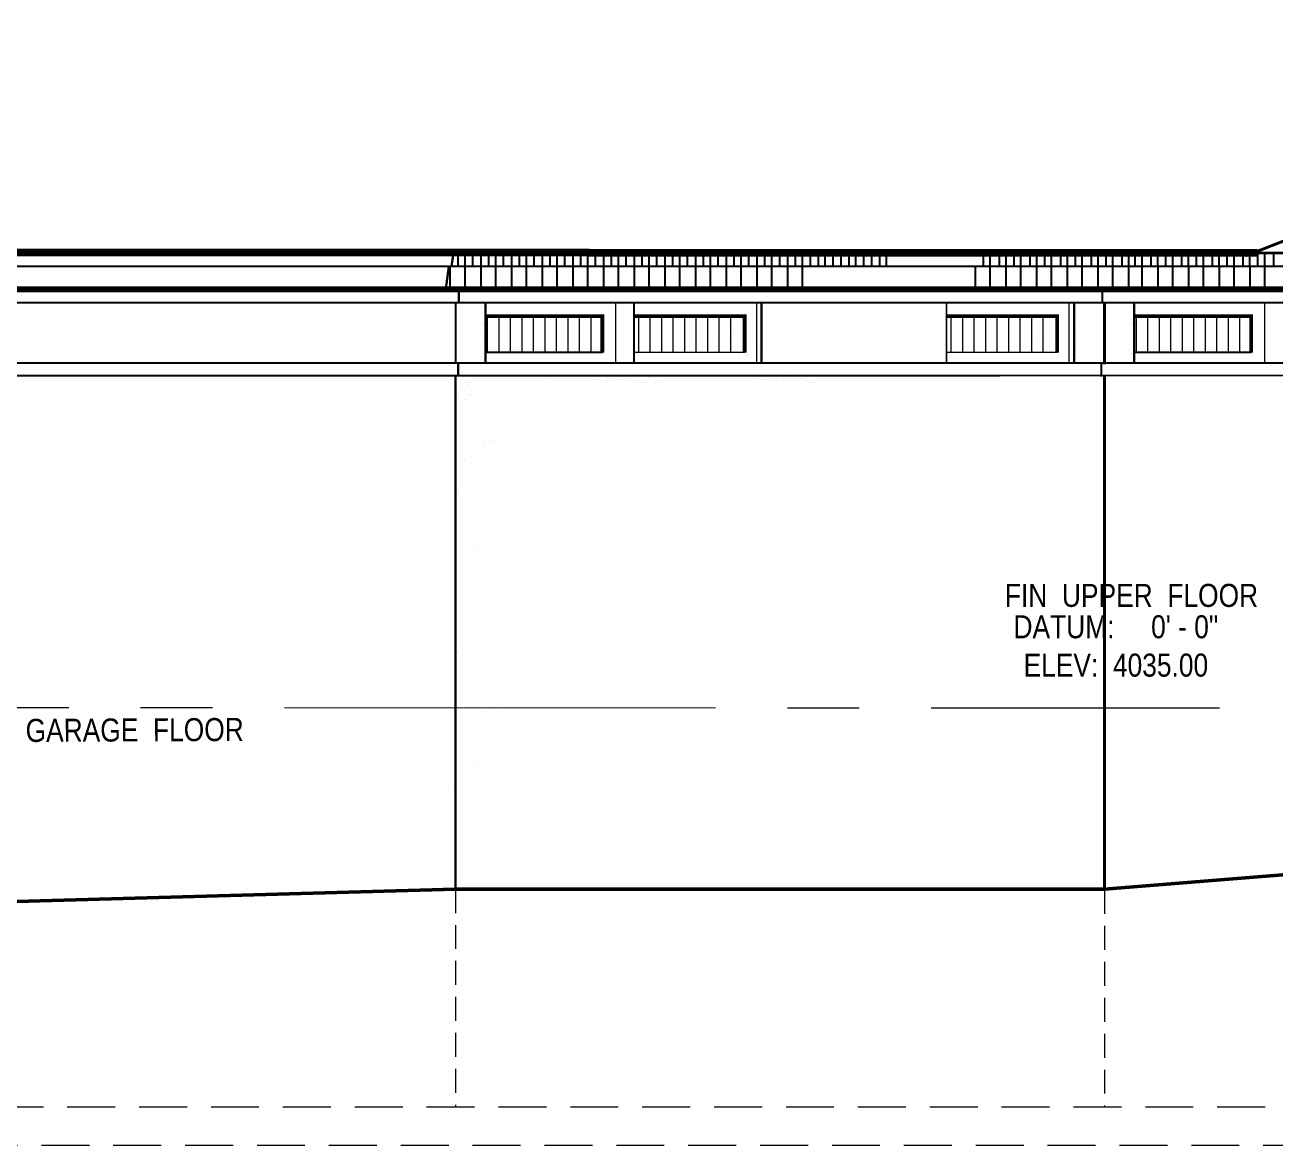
# Model space of a CAD drawing. Header units: inches. Extents: x 913 to 4010, y 85 to 6286.
# Drawn here: x 1792.2 to 2118.3, y 276.5 to 568.6 of the extents above; entities that cross this region are included whole.
import ezdxf

# ---------------------------------------------------------------- set-up
doc = ezdxf.new("R2010")
doc.units = ezdxf.units.IN
doc.header["$MEASUREMENT"] = 0
doc.linetypes.add('CENTER2', pattern=[1.125, 0.75, -0.125, 0.125, -0.125])
doc.linetypes.add('HIDDEN', pattern=[0.375, 0.25, -0.125])
doc.layers.add('FINISHED GRADE', color=3, linetype='Continuous', lineweight=50)
doc.layers.add('FOUNDATION', color=7, linetype='HIDDEN', lineweight=20)
for name, color, linetype in [('NORTH_ELEVATION', 7, 'Continuous'), ('SOUTH_ELEVATION', 7, 'Continuous'), ('SOUTH_ELEVATION_TEXT', 7, 'Continuous')]:
    doc.layers.add(name, color=color, linetype=linetype)
doc.styles.add('ARCHENT', font='technical.ttf', dxfattribs={"height": 6})

msp = doc.modelspace()

# ---------------------------------------------------------------- linework, layer by layer
at = {"layer": 'FINISHED GRADE', "color": 3}
for p, q in [((2162.24, 350.23), (2073.85, 343.23)), ((1904.57, 343.23), (1692.03, 337.23)), ((2073.85, 343.23), (1904.47, 343.23))]:
    msp.add_line(p, q, dxfattribs=at)
at = {"layer": 'FOUNDATION', "color": 7, "ltscale": 25}
for p, q in [((1904.57, 343.23), (1904.57, 286.47)), ((2073.85, 342.99), (2073.85, 286.23))]:
    msp.add_line(p, q, dxfattribs=at)
at = {"layer": 'NORTH_ELEVATION', "color": 93, "linetype": 'Continuous', "lineweight": 30, "ltscale": 0.5}
msp.add_line((1372.12, 509.16), (3589.58, 509.16), dxfattribs=at)
at = {"layer": 'NORTH_ELEVATION', "color": 93, "linetype": 'Continuous', "ltscale": 0.5}
for p, q in [((1905.17, 509.16), (1905.17, 505.65)), ((1906.96, 509.16), (1906.96, 505.65)), ((1908.99, 509.16), (1908.99, 505.65)), ((1911.11, 509.16), (1911.11, 505.65)), ((1913.17, 509.16), (1913.17, 505.65)), ((1914.96, 509.16), (1914.96, 505.65)), ((1916.99, 509.16), (1916.99, 505.65)), ((1919.11, 509.16), (1919.11, 505.65)), ((1921.17, 509.16), (1921.17, 505.65)), ((1922.96, 509.16), (1922.96, 505.65)), ((1924.99, 509.16), (1924.99, 505.65)), ((1927.11, 509.16), (1927.11, 505.65)), ((1929.17, 509.16), (1929.17, 505.65)), ((1930.96, 509.16), (1930.96, 505.65)), ((1932.99, 509.16), (1932.99, 505.65)), ((1935.11, 509.16), (1935.11, 505.65)), ((1937.17, 509.16), (1937.17, 505.65)), ((1938.96, 509.16), (1938.96, 505.65)), ((1940.99, 509.16), (1940.99, 505.65)), ((1943.11, 509.16), (1943.11, 505.65)), ((1945.17, 509.16), (1945.17, 505.65)), ((1946.96, 509.16), (1946.96, 505.65)), ((1948.99, 509.16), (1948.99, 505.65)), ((1951.11, 509.16), (1951.11, 505.65)), ((1953.17, 509.16), (1953.17, 505.65)), ((1954.96, 509.16), (1954.96, 505.65)), ((1956.99, 509.16), (1956.99, 505.65)), ((1959.11, 509.16), (1959.11, 505.65)), ((1961.17, 509.16), (1961.17, 505.65)), ((1962.96, 509.16), (1962.96, 505.65)), ((1964.99, 509.16), (1964.99, 505.65)), ((1967.11, 509.16), (1967.11, 505.65)), ((1969.17, 509.16), (1969.17, 505.65)), ((1970.96, 509.16), (1970.96, 505.65)), ((1972.99, 509.16), (1972.99, 505.65)), ((1975.11, 509.16), (1975.11, 505.65)), ((1977.17, 509.16), (1977.17, 505.65)), ((1978.96, 509.16), (1978.96, 505.65)), ((1980.99, 509.16), (1980.99, 505.65)), ((1983.11, 509.16), (1983.11, 505.65)), ((1985.17, 509.16), (1985.17, 505.65)), ((1986.96, 509.16), (1986.96, 505.65)), ((1989.09, 509.16), (1989.09, 505.65)), ((1991.11, 509.16), (1991.11, 505.65)), ((1993.16, 509.16), (1993.16, 505.65)), ((1994.96, 509.16), (1994.96, 505.65)), ((1997.08, 509.16), (1997.08, 505.65)), ((1999.14, 509.16), (1999.14, 505.65)), ((2000.92, 509.16), (2000.92, 505.65)), ((2002.96, 509.16), (2002.96, 505.65)), ((2005.08, 509.16), (2005.08, 505.65)), ((2007.14, 509.16), (2007.14, 505.65)), ((2008.92, 509.16), (2008.92, 505.65)), ((2010.96, 509.16), (2010.96, 505.65)), ((2013.08, 509.16), (2013.08, 505.65)), ((2015.14, 509.16), (2015.14, 505.65)), ((2016.92, 509.16), (2016.92, 505.65)), ((2042.16, 509.16), (2042.16, 505.65)), ((2043.96, 509.16), (2043.96, 505.65)), ((2046.34, 509.16), (2046.34, 505.65)), ((2048.11, 509.16), (2048.11, 505.65)), ((2050.16, 509.16), (2050.16, 505.65)), ((2051.96, 509.16), (2051.96, 505.65)), ((2054.34, 509.16), (2054.34, 505.65)), ((2056.11, 509.16), (2056.11, 505.65)), ((2056.11, 509.16), (2056.11, 505.65)), ((2058.16, 509.16), (2058.16, 505.65)), ((2058.16, 509.16), (2058.16, 505.65)), ((2059.96, 509.16), (2059.96, 505.65)), ((2062.34, 509.16), (2062.34, 505.65)), ((2062.34, 509.16), (2062.34, 505.65)), ((2064.11, 509.16), (2064.11, 505.65)), ((2066.16, 509.16), (2066.16, 505.65)), ((2067.96, 509.16), (2067.96, 505.65)), ((2070.34, 509.16), (2070.34, 505.65)), ((2072.11, 509.16), (2072.11, 505.65)), ((2074.16, 509.16), (2074.16, 505.65)), ((2075.96, 509.16), (2075.96, 505.65)), ((2078.34, 509.16), (2078.34, 505.65)), ((2080.11, 509.16), (2080.11, 505.65)), ((2081.74, 509.16), (2081.74, 505.65)), ((2083.54, 509.16), (2083.54, 505.65)), ((2085.92, 509.16), (2085.92, 505.65)), ((2087.7, 509.16), (2087.7, 505.65)), ((2089.74, 509.16), (2089.74, 505.65)), ((2091.54, 509.16), (2091.54, 505.65)), ((2093.92, 509.16), (2093.92, 505.65)), ((2095.7, 509.16), (2095.7, 505.65)), ((2097.74, 509.16), (2097.74, 505.65)), ((2099.54, 509.16), (2099.54, 505.65)), ((2101.92, 509.16), (2101.92, 505.65)), ((2103.7, 509.16), (2103.7, 505.65)), ((2105.74, 509.16), (2105.74, 505.65)), ((2107.54, 509.16), (2107.54, 505.65)), ((2109.92, 509.16), (2109.92, 505.65)), ((2111.7, 509.16), (2111.7, 505.65)), ((2113.74, 509.16), (2113.74, 505.65)), ((2115.54, 509.16), (2115.54, 505.65)), ((2117.92, 509.16), (2117.92, 505.65))]:
    msp.add_line(p, q, dxfattribs=at)
at = {"layer": 'NORTH_ELEVATION', "color": 49, "linetype": 'Continuous', "ltscale": 0.5}
for p, q in [((1903.07, 505.65), (1903.07, 499.65)), ((1906.96, 505.65), (1906.96, 499.65)), ((1911.14, 505.65), (1911.14, 499.65)), ((1914.96, 505.65), (1914.96, 499.65)), ((1919.14, 505.65), (1919.14, 499.65)), ((1922.96, 505.65), (1922.96, 499.65)), ((1927.14, 505.65), (1927.14, 499.65)), ((1930.96, 505.65), (1930.96, 499.65)), ((1935.14, 505.65), (1935.14, 499.65)), ((1938.96, 505.65), (1938.96, 499.65)), ((1943.14, 505.65), (1943.14, 499.65)), ((1946.96, 505.65), (1946.96, 499.65)), ((1951.14, 505.65), (1951.14, 499.65)), ((1954.96, 505.65), (1954.96, 499.65)), ((1959.14, 505.65), (1959.14, 499.65)), ((1962.96, 505.65), (1962.96, 499.65)), ((1967.14, 505.65), (1967.14, 499.65)), ((1970.96, 505.65), (1970.96, 499.65)), ((1975.14, 505.65), (1975.14, 499.65)), ((1978.96, 505.65), (1978.96, 499.65)), ((1983.14, 505.65), (1983.14, 499.65)), ((1986.96, 505.65), (1986.96, 499.65)), ((1991.14, 505.65), (1991.14, 499.65)), ((1994.96, 505.65), (1994.96, 499.65)), ((2040.14, 505.65), (2040.14, 499.65)), ((2043.96, 505.65), (2043.96, 499.65)), ((2048.14, 505.65), (2048.14, 499.65)), ((2051.96, 505.65), (2051.96, 499.65)), ((2056.14, 505.65), (2056.14, 499.65)), ((2059.96, 505.65), (2059.96, 499.65)), ((2059.96, 505.65), (2059.96, 499.65)), ((2064.14, 505.65), (2064.14, 499.65)), ((2064.14, 505.65), (2064.14, 499.65)), ((2067.96, 505.65), (2067.96, 499.65)), ((2072.14, 505.65), (2072.14, 499.65)), ((2075.96, 505.65), (2075.96, 499.65)), ((2080.14, 505.65), (2080.14, 499.65)), ((2083.54, 505.65), (2083.54, 499.65)), ((2087.72, 505.65), (2087.72, 499.65)), ((2091.54, 505.65), (2091.54, 499.65)), ((2095.72, 505.65), (2095.72, 499.65)), ((2099.54, 505.65), (2099.54, 499.65)), ((2103.72, 505.65), (2103.72, 499.65)), ((2107.54, 505.65), (2107.54, 499.65)), ((2111.72, 505.65), (2111.72, 499.65)), ((2115.54, 505.65), (2115.54, 499.65)), ((1883.9, 480.38), (1795.73, 480.38)), ((2189.24, 480.38), (1883.9, 480.38)), ((2072.97, 480.22, 1), (2072.97, 476.96, 1))]:
    msp.add_line(p, q, dxfattribs=at)
at = {"layer": 'NORTH_ELEVATION', "color": 7, "linetype": 'Continuous', "ltscale": 0.5}
for p, q in [((1904.57, 496.16), (1904.57, 480.38)), ((1942.85, 483.16, 44.94), (1912.36, 483.16, 44.94)), ((2112.11, 483.16, 44.94), (2081.62, 483.16, 44.94)), ((2206.19, 480.38), (1424.61, 480.38))]:
    msp.add_line(p, q, dxfattribs=at)
at = {"layer": 'NORTH_ELEVATION', "color": 47, "linetype": 'Continuous', "ltscale": 0.5}
for p, q in [((1972.54, 492.67, 44.21), (1980.12, 492.67, 44.45)), ((2054.07, 492.67, 44.21), (2061.65, 492.67, 44.45))]:
    msp.add_line(p, q, dxfattribs=at)
at = {"layer": 'NORTH_ELEVATION', "color": 37, "linetype": 'Continuous', "lineweight": 20, "ltscale": 0.5}
for p, q in [((1798.12, 489.6), (1798.12, 489.6)), ((1825.2, 465.43), (1825.2, 465.43)), ((1853.14, 463.47), (1853.14, 463.47)), ((1799.89, 454.56), (1799.89, 454.56)), ((1811.69, 447.73), (1811.69, 447.73)), ((1861.74, 449.43), (1861.74, 449.43)), ((1850.13, 436.41), (1850.13, 436.41)), ((1825.68, 433.19), (1825.68, 433.19)), ((1829.57, 422.28), (1829.57, 422.28)), ((1819.57, 390.61), (1819.57, 390.61)), ((1828.81, 372.46), (1828.81, 372.46)), ((1866.78, 372.87), (1866.78, 372.87)), ((1908.38, 359.01), (1908.38, 359.01)), ((1808.25, 358.33), (1808.25, 358.33)), ((1850.13, 343.43), (1850.13, 343.43)), ((1876.51, 340.9), (1876.51, 340.9)), ((1809.11, 326.25), (1809.11, 326.25))]:
    msp.add_line(p, q, dxfattribs=at)
at = {"layer": 'NORTH_ELEVATION', "color": 7, "linetype": 'Continuous', "lineweight": 20, "ltscale": 0.5}
for p, q in [((1979.96, 483.16), (1951.1, 483.16)), ((2061.49, 483.16), (2032.62, 483.16)), ((1994.5, 437.56), (1994.5, 437.56)), ((1907.18, 435.95), (1907.18, 435.95)), ((1910.62, 433.93), (1910.62, 433.93)), ((2015.69, 433.88), (2015.69, 433.88)), ((1906.69, 430.63), (1906.69, 430.63)), ((1909.56, 432.95), (1909.56, 432.95)), ((1910.66, 431.94), (1910.66, 431.94)), ((1946.03, 432.62), (1946.03, 432.62)), ((2002.09, 432.72), (2002.09, 432.72)), ((1904.77, 428.38), (1904.77, 428.38)), ((1910.97, 426.51), (1910.97, 426.51)), ((1917.17, 424.62), (1917.17, 424.62)), ((1989.2, 424), (1989.2, 424)), ((1904.33, 423.16), (1904.33, 423.16)), ((1907.64, 421.15), (1907.64, 421.15)), ((1920.41, 421.28), (1920.41, 421.28)), ((1967.53, 421.88), (1967.53, 421.88)), ((2013.57, 421.66), (2013.57, 421.66)), ((1904.56, 420.07), (1904.56, 420.07)), ((2002.53, 418.08), (2002.53, 418.08)), ((2011.9, 419.31), (2011.9, 419.31)), ((1917.3, 415.11), (1917.3, 415.11)), ((1973.36, 415.21), (1973.36, 415.21)), ((1978.08, 414.86), (1978.08, 414.86)), ((1954.08, 411.7), (1954.08, 411.7)), ((1963.45, 412.93), (1963.45, 412.93)), ((1919.28, 406.56), (1919.28, 406.56)), ((1919.69, 398.96), (1919.69, 398.96)), ((1913.17, 397.01), (1913.17, 397.01)), ((1975.33, 396.5), (1975.33, 396.5)), ((1911.41, 389.45), (1911.41, 389.45)), ((1915.5, 391.18), (1915.5, 391.18)), ((1988.5, 388.06), (1988.5, 388.06)), ((1996.36, 389.21), (1996.36, 389.21)), ((2002.41, 387.81), (2002.41, 387.81)), ((2013.95, 387.84), (2013.95, 387.84)), ((1914.33, 384.62), (1914.33, 384.62)), ((1904.23, 379.52), (1904.23, 379.52)), ((1916.21, 376.34), (1916.21, 376.34)), ((1904.64, 371.91), (1904.64, 371.91)), ((1915.28, 362.96), (1915.28, 362.96)), ((1912.38, 359.81), (1912.38, 359.81)), ((1905.75, 346.17), (1905.75, 346.17)), ((1917.18, 346.7), (1917.18, 346.7)), ((1917.63, 347.18), (1917.63, 347.18))]:
    msp.add_line(p, q, dxfattribs=at)
at = {"layer": 'NORTH_ELEVATION', "color": 49, "linetype": 'Continuous', "lineweight": 30, "ltscale": 0.5}
msp.add_line((1905.23, 480.38), (1905.23, 477.14), dxfattribs=at)
at = {"layer": 'NORTH_ELEVATION', "color": 7, "linetype": 'Continuous', "lineweight": 30, "ltscale": 0.5}
msp.add_line((1904.57, 477.2), (1904.57, 343.23), dxfattribs=at)
at = {"layer": 'NORTH_ELEVATION', "color": 37, "linetype": 'Continuous', "ltscale": 0.5}
for p, q in [((1829.85, 446.53), (1829.85, 446.53)), ((1829.94, 445.66), (1829.94, 445.66)), ((1869.33, 444.59), (1869.33, 444.59)), ((1926.59, 387.76), (1926.59, 387.76))]:
    msp.add_line(p, q, dxfattribs=at)
at = {"layer": 'NORTH_ELEVATION', "color": 1, "linetype": 'CENTER2', "lineweight": 5, "ltscale": 150}
msp.add_line((1691.13, 390.64), (2103.84, 390.46), dxfattribs=at)
at = {"layer": 'NORTH_ELEVATION', "linetype": 'HIDDEN', "lineweight": 5, "ltscale": 50}
for p, q in [((1672.01, 286.47), (2158.99, 286.47)), ((1684.01, 276.47), (2170.99, 276.47))]:
    msp.add_line(p, q, dxfattribs=at)
at = {"layer": 'NORTH_ELEVATION', "color": 93, "linetype": 'Continuous', "ltscale": 0.5}
for points, const_width in [([(2263.87, 568.23), (2110.67, 508.4)], 0.75), ([(1408.4, 509.04), (3589.53, 509.04)], 0.5), ([(1407.04, 505.66), (3588.17, 505.67)], 0.5)]:
    msp.add_lwpolyline(points, dxfattribs=dict(at, const_width=const_width))
at = {"layer": 'NORTH_ELEVATION', "color": 93, "linetype": 'Continuous', "ltscale": 0.5, "const_width": 2, "elevation": -19.31}
msp.add_lwpolyline([(1372.01, 509.44), (2113.74, 509.16)], dxfattribs=at)
at = {"layer": 'NORTH_ELEVATION', "color": 7, "linetype": 'Continuous', "ltscale": 0.5, "const_width": 0.5}
for points in [[(2074.26, 499.63), (2073.27, 499.63), (2073.27, 495.92)], [(1836.73, 496.16), (1424.57, 496.16)], [(2450.96, 496.16), (1426.21, 496.16)]]:
    msp.add_lwpolyline(points, dxfattribs=at)
at = {"layer": 'NORTH_ELEVATION', "color": 37, "linetype": 'Continuous', "ltscale": 0.5, "const_width": 0.5}
for points in [[(1951.1, 496.16), (1951.1, 480.38)], [(2032.62, 496.16), (2032.62, 480.38)]]:
    msp.add_lwpolyline(points, dxfattribs=at)
at = {"layer": 'NORTH_ELEVATION', "color": 7, "linetype": 'Continuous', "ltscale": 0.5}
for points, const_width, elevation in [([(1912.36, 492.67), (1942.85, 492.67), (1942.85, 483.16)], 1, 89.89), ([(1951.1, 492.67), (1979.96, 492.67), (1979.96, 483.16)], 1, 45), ([(2032.62, 492.67), (2061.49, 492.67), (2061.49, 483.16)], 1, 45), ([(2081.62, 492.67), (2112.11, 492.67), (2112.11, 483.16)], 1, 89.89), ([(1424.21, 477.13), (1836.73, 477.13)], 0.5, 0.03), ([(1795.73, 477.13), (1883.9, 477.13)], 0.5, 0.03), ([(1883.9, 477.13), (2206.19, 477.22)], 0.5, 0.03)]:
    msp.add_lwpolyline(points, dxfattribs=dict(at, const_width=const_width, elevation=elevation))
at = {"layer": 'SOUTH_ELEVATION', "color": 93, "linetype": 'Continuous', "lineweight": 30, "ltscale": 50}
msp.add_line((1903.53, 505.66), (1904.01, 509.16), dxfattribs=at)
at = {"layer": 'SOUTH_ELEVATION', "color": 7, "linetype": 'Continuous', "lineweight": 30, "ltscale": 50}
for p, q in [((1901.99, 499.77), (1902.79, 505.66)), ((1905.37, 499.52), (1905.37, 496.48)), ((1912.36, 496.16), (1912.36, 480.38)), ((1912.36, 496.16), (1912.36, 480.38)), ((1984.36, 496.16), (1984.36, 480.37)), ((2065.89, 496.16), (2065.89, 480.37)), ((2081.62, 496.16), (2081.62, 480.38)), ((2081.62, 496.16), (2081.62, 480.38))]:
    msp.add_line(p, q, dxfattribs=at)
at = {"layer": 'SOUTH_ELEVATION', "color": 7, "linetype": 'Continuous', "lineweight": 20, "ltscale": 50}
for p, q in [((1946.3, 496.16), (1946.3, 480.38)), ((1983.05, 496.16), (1983.05, 480.38)), ((1984.36, 496.16), (1984.36, 480.38)), ((2064.57, 496.16), (2064.57, 480.38)), ((2065.89, 496.16), (2065.89, 480.38)), ((2115.56, 496.16), (2115.56, 480.38))]:
    msp.add_line(p, q, dxfattribs=at)
at = {"layer": 'SOUTH_ELEVATION', "color": 37, "linetype": 'Continuous', "lineweight": 20, "ltscale": 0.5}
for p, q in [((1911.43, 493.79, -0.57), (1911.43, 493.79, -0.57)), ((2080.69, 493.79, -0.57), (2080.69, 493.79, -0.57)), ((1911.27, 490.67, -0.57), (1911.27, 490.67, -0.57)), ((2080.53, 490.67, -0.57), (2080.53, 490.67, -0.57)), ((1916.09, 383.21), (1916.09, 383.21))]:
    msp.add_line(p, q, dxfattribs=at)
at = {"layer": 'SOUTH_ELEVATION', "color": 37, "linetype": 'Continuous', "lineweight": 20, "ltscale": 0.75}
for p, q in [((1911.93, 495.23), (1911.93, 495.23)), ((1912.07, 494.5, -1.7), (1912.07, 494.5, -1.7)), ((2081.19, 495.23), (2081.19, 495.23)), ((2081.33, 494.5, -1.7), (2081.33, 494.5, -1.7)), ((1912.24, 486.27), (1912.24, 486.27)), ((2081.51, 486.27), (2081.51, 486.27)), ((1911.59, 482.91, -1.7), (1911.59, 482.91, -1.7)), ((2080.85, 482.91, -1.7), (2080.85, 482.91, -1.7)), ((1912.36, 480.64), (1912.36, 480.64)), ((2081.62, 480.64), (2081.62, 480.64))]:
    msp.add_line(p, q, dxfattribs=at)
at = {"layer": 'SOUTH_ELEVATION', "color": 5, "linetype": 'Continuous', "lineweight": 9, "ltscale": 0.5}
for p, q in [((1912.82, 492.67, 90.32), (1912.82, 483.16, 90.38)), ((1915.82, 492.67, 90.32), (1915.82, 483.16, 90.38)), ((1918.82, 492.67, 90.32), (1918.82, 483.16, 90.38)), ((1921.82, 492.67, 90.32), (1921.82, 483.16, 90.38)), ((1924.82, 492.67, 90.32), (1924.82, 483.16, 90.38)), ((1927.82, 492.67, 90.32), (1927.82, 483.16, 90.38)), ((1930.82, 492.67, 90.32), (1930.82, 483.16, 90.38)), ((1933.82, 492.67, 90.32), (1933.82, 483.16, 90.38)), ((1936.82, 492.67, 90.32), (1936.82, 483.16, 90.38)), ((1939.82, 492.67, 90.32), (1939.82, 483.16, 90.38)), ((1952.24, 492.67, 90.32), (1952.24, 483.16, 90.38)), ((1955.24, 492.67, 90.32), (1955.24, 483.16, 90.38)), ((1958.24, 492.67, 90.32), (1958.24, 483.16, 90.38)), ((1961.24, 492.67, 90.32), (1961.24, 483.16, 90.38)), ((1964.24, 492.67, 90.32), (1964.24, 483.16, 90.38)), ((1967.24, 492.67, 90.32), (1967.24, 483.16, 90.38)), ((1970.24, 492.67, 90.32), (1970.24, 483.16, 90.38)), ((1973.24, 492.67, 90.32), (1973.24, 483.16, 90.38)), ((1976.24, 492.67, 90.32), (1976.24, 483.16, 90.38)), ((2033.77, 492.67, 90.32), (2033.77, 483.16, 90.38)), ((2036.77, 492.67, 90.32), (2036.77, 483.16, 90.38)), ((2039.77, 492.67, 90.32), (2039.77, 483.16, 90.38)), ((2042.77, 492.67, 90.32), (2042.77, 483.16, 90.38)), ((2045.77, 492.67, 90.32), (2045.77, 483.16, 90.38)), ((2048.77, 492.67, 90.32), (2048.77, 483.16, 90.38)), ((2051.77, 492.67, 90.32), (2051.77, 483.16, 90.38)), ((2054.77, 492.67, 90.32), (2054.77, 483.16, 90.38)), ((2057.77, 492.67, 90.32), (2057.77, 483.16, 90.38)), ((2082.08, 492.67, 90.32), (2082.08, 483.16, 90.38)), ((2085.08, 492.67, 90.32), (2085.08, 483.16, 90.38)), ((2088.08, 492.67, 90.32), (2088.08, 483.16, 90.38)), ((2091.08, 492.67, 90.32), (2091.08, 483.16, 90.38)), ((2094.08, 492.67, 90.32), (2094.08, 483.16, 90.38)), ((2097.08, 492.67, 90.32), (2097.08, 483.16, 90.38)), ((2100.08, 492.67, 90.32), (2100.08, 483.16, 90.38)), ((2103.08, 492.67, 90.32), (2103.08, 483.16, 90.38)), ((2106.08, 492.67, 90.32), (2106.08, 483.16, 90.38)), ((2109.08, 492.67, 90.32), (2109.08, 483.16, 90.38))]:
    msp.add_line(p, q, dxfattribs=at)
at = {"layer": 'SOUTH_ELEVATION', "color": 7, "linetype": 'Continuous', "lineweight": 20, "ltscale": 0.75}
for p, q in [((1969.54, 492.42, -1.7), (1969.54, 492.42, -1.7)), ((1971.15, 493.82, -1.7), (1971.15, 493.82, -1.7)), ((1971.8, 492.9, -1.7), (1971.8, 492.9, -1.7)), ((1972.28, 492.94, -1.7), (1972.28, 492.94, -1.7)), ((1984.6, 494.27), (1984.6, 494.27)), ((2051.07, 492.42, -1.7), (2051.07, 492.42, -1.7)), ((2052.68, 493.82, -1.7), (2052.68, 493.82, -1.7)), ((2053.32, 492.9, -1.7), (2053.32, 492.9, -1.7)), ((2053.81, 492.94, -1.7), (2053.81, 492.94, -1.7)), ((2066.12, 494.27), (2066.12, 494.27)), ((1949.77, 490.43, -1.7), (1949.77, 490.43, -1.7)), ((1965.46, 492.19, -1.7), (1965.46, 492.19, -1.7)), ((1971.36, 490.22), (1971.36, 490.22)), ((1977.15, 489.31, -1.7), (1977.15, 489.31, -1.7)), ((1978.74, 490.37, -1.7), (1978.74, 490.37, -1.7)), ((2031.3, 490.43, -1.7), (2031.3, 490.43, -1.7)), ((2046.99, 492.19, -1.7), (2046.99, 492.19, -1.7)), ((2052.88, 490.22), (2052.88, 490.22)), ((2058.68, 489.31, -1.7), (2058.68, 489.31, -1.7)), ((2060.26, 490.37, -1.7), (2060.26, 490.37, -1.7)), ((2066.82, 491.75), (2066.82, 491.75)), ((2067.2, 490.61), (2067.2, 490.61)), ((1971.53, 487.28), (1971.53, 487.28)), ((1976.71, 486.64), (1976.71, 486.64)), ((1984.38, 487.01), (1984.38, 487.01)), ((2053.06, 487.28), (2053.06, 487.28)), ((2058.24, 486.64), (2058.24, 486.64)), ((2065.9, 487.01), (2065.9, 487.01)), ((2066.8, 486.27), (2066.8, 486.27)), ((2066.8, 486.27), (2066.8, 486.27)), ((1949.62, 483.39, -1.7), (1949.62, 483.39, -1.7)), ((1971.14, 484.98, -1.7), (1971.14, 484.98, -1.7)), ((1974.81, 485.43), (1974.81, 485.43)), ((1976.05, 483.28, -1.7), (1976.05, 483.28, -1.7)), ((1978.39, 482.97, -1.7), (1978.39, 482.97, -1.7)), ((1982.15, 483.26, -1.7), (1982.15, 483.26, -1.7)), ((1982.25, 483.61, -1.7), (1982.25, 483.61, -1.7)), ((1983.97, 482.67), (1983.97, 482.67)), ((1984.45, 485.51), (1984.45, 485.51)), ((2031.15, 483.39, -1.7), (2031.15, 483.39, -1.7)), ((2052.67, 484.98, -1.7), (2052.67, 484.98, -1.7)), ((2056.34, 485.43), (2056.34, 485.43)), ((2057.58, 483.28, -1.7), (2057.58, 483.28, -1.7)), ((2059.92, 482.97, -1.7), (2059.92, 482.97, -1.7)), ((2063.68, 483.26, -1.7), (2063.68, 483.26, -1.7)), ((2063.77, 483.61, -1.7), (2063.77, 483.61, -1.7)), ((2065.5, 482.67), (2065.5, 482.67)), ((2065.97, 485.51), (2065.97, 485.51)), ((2066.33, 485.71, -1.7), (2066.33, 485.71, -1.7)), ((1978.46, 481.7, -1.7), (1978.46, 481.7, -1.7)), ((1978.67, 482.5), (1978.67, 482.5)), ((1980.35, 482.4, -1.7), (1980.35, 482.4, -1.7)), ((1983.14, 481.91), (1983.14, 481.91)), ((1987.26, 480.64), (1987.26, 480.64)), ((2059.98, 481.7, -1.7), (2059.98, 481.7, -1.7)), ((2060.2, 482.5), (2060.2, 482.5)), ((2061.88, 482.4, -1.7), (2061.88, 482.4, -1.7)), ((2064.67, 481.91), (2064.67, 481.91)), ((2066.92, 481.94), (2066.92, 481.94)), ((1928.15, 476.31), (1928.15, 476.31)), ((1941.58, 476.2, -1.7), (1941.58, 476.2, -1.7)), ((1944.11, 476.55), (1944.11, 476.55)), ((1946.48, 476.2, -1.7), (1946.48, 476.2, -1.7)), ((1951.67, 476.79), (1951.67, 476.79)), ((1952.48, 477.49, -1.7), (1952.48, 477.49, -1.7)), ((1954.99, 476.64, -1.7), (1954.99, 476.64, -1.7)), ((1954.99, 476.64, -1.7), (1954.99, 476.64, -1.7)), ((1958.59, 476.68, -1.7), (1958.59, 476.68, -1.7)), ((1976.81, 476.97), (1976.81, 476.97)), ((1979.73, 476.95, -1.7), (1979.73, 476.95, -1.7)), ((1983.38, 476.47, -1.7), (1983.38, 476.47, -1.7)), ((1985.73, 476.17, -1.7), (1985.73, 476.17, -1.7)), ((1988.28, 476.47, -1.7), (1988.28, 476.47, -1.7)), ((1989.91, 476.74), (1989.91, 476.74)), ((1991.81, 477.95), (1991.81, 477.95)), ((1994.61, 476.49), (1994.61, 476.49)), ((2011.04, 477.01), (2011.04, 477.01)), ((1906.96, 473.35, -1.7), (1906.96, 473.35, -1.7)), ((1907.9, 474.43, -1.7), (1907.9, 474.43, -1.7)), ((1908.29, 475.25, -1.7), (1908.29, 475.25, -1.7)), ((1910.63, 474.95, -1.7), (1910.63, 474.95, -1.7)), ((1943.92, 475.9, -1.7), (1943.92, 475.9, -1.7)), ((1954.09, 475.44, -1.7), (1954.09, 475.44, -1.7)), ((1956.43, 475.13, -1.7), (1956.43, 475.13, -1.7)), ((1995.5, 474.88, -1.7), (1995.5, 474.88, -1.7)), ((1995.89, 475.71, -1.7), (1995.89, 475.71, -1.7)), ((1998.24, 475.4, -1.7), (1998.24, 475.4, -1.7)), ((1906.1, 471.86, -1.7), (1906.1, 471.86, -1.7)), ((1906.75, 470.93, -1.7), (1906.75, 470.93, -1.7)), ((1907.95, 472), (1907.95, 472)), ((1908.67, 472.16), (1908.67, 472.16)), ((2014.5, 470.22), (2014.5, 470.22)), ((1906.31, 468.25), (1906.31, 468.25)), ((1912.12, 468.21), (1912.12, 468.21)), ((1905.77, 464.2), (1905.77, 464.2)), ((1908.45, 463.27, -1.7), (1908.45, 463.27, -1.7)), ((1910.25, 464.13, -1.7), (1910.25, 464.13, -1.7)), ((1906.09, 463.01, -1.7), (1906.09, 463.01, -1.7)), ((1910.09, 461.92), (1910.09, 461.92)), ((1910.64, 460.25), (1910.64, 460.25)), ((1911.6, 462.66), (1911.6, 462.66)), ((1913.09, 460.36), (1913.09, 460.36)), ((1911.84, 459.54), (1911.84, 459.54)), ((1912.26, 459.6), (1912.26, 459.6)), ((1914.3, 459.77), (1914.3, 459.77)), ((1905.49, 455.53), (1905.49, 455.53)), ((1906.75, 455.04, -1.7), (1906.75, 455.04, -1.7)), ((1908.35, 456.01), (1908.35, 456.01)), ((1907.97, 451.39), (1907.97, 451.39)), ((1911.91, 450.54), (1911.91, 450.54)), ((1906.09, 447.13, -1.7), (1906.09, 447.13, -1.7)), ((1911.09, 449.36), (1911.09, 449.36)), ((1912.6, 447.15, -1.7), (1912.6, 447.15, -1.7)), ((1904.76, 411.49), (1904.76, 411.49)), ((1907.29, 409.88), (1907.29, 409.88)), ((1905.05, 405.15), (1905.05, 405.15)), ((1908.78, 405.46), (1908.78, 405.46)), ((1906.16, 404.13), (1906.16, 404.13))]:
    msp.add_line(p, q, dxfattribs=at)
at = {"layer": 'SOUTH_ELEVATION', "color": 37, "linetype": 'Continuous', "ltscale": 0.75}
for p, q in [((1911.91, 490.36), (1911.91, 490.36)), ((2081.17, 490.36), (2081.17, 490.36)), ((1911.97, 486.31), (1911.97, 486.31)), ((2081.23, 486.31), (2081.23, 486.31)), ((2007.5, 442.01), (2007.5, 442.01))]:
    msp.add_line(p, q, dxfattribs=at)
at = {"layer": 'SOUTH_ELEVATION', "color": 7, "linetype": 'Continuous', "lineweight": 20, "ltscale": 0.5}
for p, q in [((1934.94, 388.13), (1934.94, 388.13)), ((1923.69, 387.58), (1923.69, 387.58)), ((1909.14, 375.43), (1909.14, 375.43)), ((1909.85, 375.19), (1909.85, 375.19)), ((1903.97, 370.6), (1903.97, 370.6)), ((1906.39, 364.9), (1906.39, 364.9)), ((1909.32, 365.02), (1909.32, 365.02)), ((1909.28, 357.85), (1909.28, 357.85)), ((1906.95, 352.41), (1906.95, 352.41)), ((1908.64, 351.41), (1908.64, 351.41))]:
    msp.add_line(p, q, dxfattribs=at)
at = {"layer": 'SOUTH_ELEVATION', "color": 7, "linetype": 'Continuous', "ltscale": 0.5, "const_width": 1.5}
for points in [[(1836.73, 499.66), (1377.5, 499.66)], [(3584.21, 499.66), (1424.57, 499.66)]]:
    msp.add_lwpolyline(points, dxfattribs=at)
at = {"layer": 'SOUTH_ELEVATION', "color": 37, "linetype": 'Continuous', "ltscale": 0.5, "const_width": 0.75, "elevation": -2}
for points in [[(2073.85, 495.93), (2073.85, 480.14)], [(2073.85, 477.18), (2073.85, 342.99)]]:
    msp.add_lwpolyline(points, dxfattribs=at)

# ---------------------------------------------------------------- texts
at = {"layer": 'SOUTH_ELEVATION_TEXT', "color": 7, "linetype": 'Continuous', "ltscale": 0.5, "char_height": 6, "attachment_point": 5, "style": 'ARCHENT'}
for s, insert, width in [('FIN  UPPER  FLOOR', (2080.88, 419.79), 93.625), ('DATUM:     0\' - 0"\\PELEV:  4035.00', (2076.81, 406.6), 94.375)]:
    msp.add_mtext(s, dxfattribs=dict(at, insert=insert, width=width))
at = {"layer": 'SOUTH_ELEVATION_TEXT', "color": 7, "linetype": 'Continuous', "ltscale": 0.5, "insert": (1807.09, 384.63), "char_height": 6, "width": 93.75, "attachment_point": 5, "rotation": 0.2661, "style": 'ARCHENT'}
msp.add_mtext('UPPER  GARAGE  FLOOR', dxfattribs=at)

doc.saveas('drawing.dxf')
